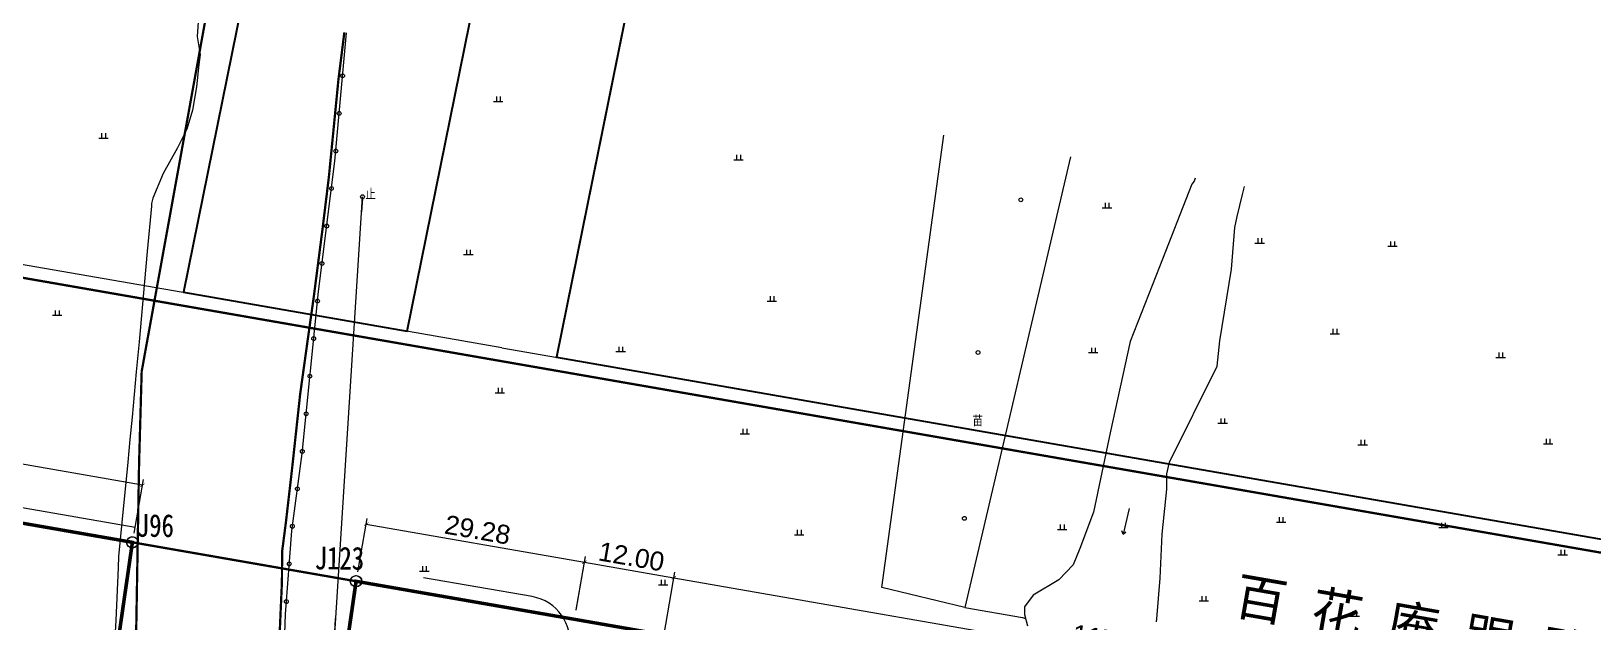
# Model space of a CAD drawing. Extents: x 274235 to 276654, y 142848 to 144425.
# Drawn here: x 275008.8 to 275215.2, y 143445.3 to 143523.5 of the extents above; entities that cross this region are included whole.
import ezdxf
from ezdxf.enums import TextEntityAlignment as Align

# ---------------------------------------------------------------- set-up
doc = ezdxf.new("R2010")
doc.units = 0
doc.header["$LTSCALE"] = 1.5
doc.header["$PDMODE"] = 1
doc.header["$PDSIZE"] = 0.2
doc.linetypes.add('X5', pattern=[3, 2, -1])
doc.layers.get('0').update_dxf_attribs({"linetype": 'CONTINUOUS', "lineweight": 0})
doc.layers.get('Defpoints').update_dxf_attribs({"linetype": 'CONTINUOUS'})
for name, color, linetype, lineweight in [('_ACM-A-ANNO-DIMS', 7, 'CONTINUOUS', 5), ('_ACM-A-SITE-OTLN', 3, 'CONTINUOUS', 25), ('_ACM-A-SITE-ROAD', 2, 'CONTINUOUS', 18), ('ACM-A-ANNO-TEXT', 7, 'CONTINUOUS', 18), ('GXYZ', 8, 'CONTINUOUS', 0), ('JZD', 1, 'CONTINUOUS', 0), ('JZP', 1, 'CONTINUOUS', 0), ('RD-红线', 7, 'CONTINUOUS', 13), ('SXSS', 8, 'CONTINUOUS', 0), ('ZBTZ', 8, 'CONTINUOUS', 0)]:
    doc.layers.add(name, color=color, linetype=linetype, lineweight=lineweight)
doc.layers.add('ASSIST', color=8, linetype='CONTINUOUS', lineweight=0, plot=False)
for name, color, linetype in [('EVA', 230, 'CONTINUOUS'), ('Legends', 7, 'CONTINUOUS'), ('YD-用地界线', 2, 'CONTINUOUS')]:
    doc.layers.add(name, color=color, linetype=linetype)
doc.layers.add('T2006年到2024年报批数据汇总', color=7, linetype='CONTINUOUS', lineweight=60, true_color=0x0070ff)
doc.styles.add('$1$微软雅黑', font='', dxfattribs={"height": 250})
doc.styles.add('_ACM-G-NOTES', font='arial.ttf', dxfattribs={"height": 2.5})
doc.styles.add('HZ', font='', dxfattribs={"width": 0.8})
doc.styles.add('宋体', font='')
doc.styles.add('管线性质说明', font='', dxfattribs={"width": 0.8, "height": 1.25})
doc.styles.get('$1$微软雅黑').set_extended_font_data('Microsoft YaHei')
doc.styles.get('HZ').set_extended_font_data('NSimSun')
doc.styles.get('宋体').set_extended_font_data('SimSun')
doc.styles.get('管线性质说明').set_extended_font_data('NSimSun')
doc.linetypes.add('10421', pattern='A,2,[150,AAA.SHX,S=1,R=0,X=0,Y=1],1e-11', length=2)
doc.linetypes.add('1161', pattern='A,0,[149,AAA.SHX,S=0.15,R=0,X=0,Y=0],-1.6', length=1.6)
doc.dimstyles.new('_ACM-DIM-A_m', dxfattribs={"dimscale": 0.5, "dimtxt": 2.5, "dimasz": 1, "dimexe": 1.5, "dimexo": 2.5, "dimgap": 1, "dimtad": 1, "dimzin": 1, "dimdsep": 46, "dimtxsty": '_ACM-G-NOTES', "dimblk": 'ARCHTICK', "dimcen": 2.5, "dimclrd": 256, "dimclre": 256, "dimclrt": 256, "dimazin": 0, "dimtfac": 1, "dimtmove": 0, "dimatfit": 3, "dimldrblk": 'DOTSMALL', "dimfxl": 1, "dimlwd": 18, "dimlwe": 18, "dimarcsym": 0})

# ---------------------------------------------------------------- blocks, each defined once
blk = doc.blocks.new('gc119')
for p, q in [((-1.25, 0), (1.25, 0)), ((-0.5, 1.3), (-0.5, 0)), ((0.5, 1.3), (0.5, 0))]:
    blk.add_line(p, q)
blk = doc.blocks.new('gc170')
at = {"linetype": 'Continuous'}
blk.add_circle((0, 0), 0.5, dxfattribs=at)
blk = doc.blocks.new('gc086')
for p, q in [((0, 0), (7, 0)), ((7, 0), (6.18, 0.57)), ((7, 0), (6.18, -0.57))]:
    blk.add_line(p, q)
blk = doc.blocks.new('gc013c')
at = {"linetype": 'Continuous'}
blk.add_line((0.5, 0), (4, 0), dxfattribs=at)
at = {"linetype": 'Continuous', "const_width": 0.15, "flags": 128}
blk.add_lwpolyline([(3.775, 0, 1), (3.925, 0, 1)], format="xyb", close=True, dxfattribs=at)
blk = doc.blocks.new('GC0000')
at = {"linetype": 'Continuous'}
blk.add_point((0, 0), dxfattribs=at)
blk = doc.blocks.new('ROAD-BLOCK')
at = {"layer": '_ACM-A-SITE-ROAD'}
blk.add_line((-159.01, 203.59), (-173.6, 203.59), dxfattribs=at)
for points in [[(-212.3, 201.59), (-252.14, 201.59, -0.028559), (-367.91, 208.21)], [(-212.3, 203.59), (-252.14, 203.59, -0.023021), (-345.36, 207.89, 0.441442), (-351.91, 201.91), (-351.91, 179.78)]]:
    blk.add_lwpolyline(points, format="xyb", dxfattribs=at)
blk.add_arc((-159.01, 197.59), 6, 0, 90, dxfattribs=at)
at = {"layer": 'EVA'}
blk.add_line((-182.29, 201.59), (110.58, 201.59), dxfattribs=at)
blk = doc.blocks.new('A$C58C25E19')
at = {"color": 1, "linetype": 'Continuous', "flags": 128}
for points in [[(-50.64, -155.46), (-29.63, 4.77), (-68.97, 11.09)], [(301.63, -48.52), (63.21, -10.17), (9.88, -1.59), (0, 0), (-20.74, -158.13), (-22.96, -204.83), (-20.14, -257.95), (37.49, -285.84), (83.31, -310.98)]]:
    blk.add_lwpolyline(points, dxfattribs=at)
at = {"layer": 'RD-红线'}
blk.add_line((62.28, 24.18), (313.08, -16.16), dxfattribs=at)
blk.add_line((62.28, 24.18), (313.08, -16.16), dxfattribs=at)
for points in [[(-47.34, 41.81), (-15.74, 36.73)], [(-47.34, 41.81), (-15.74, 36.73)], [(18.83, 31.17), (-15.74, 36.73)], [(18.83, 31.17), (-15.74, 36.73)], [(18.83, 31.17), (62.28, 24.18)], [(18.83, 31.17), (62.28, 24.18)]]:
    blk.add_lwpolyline(points, dxfattribs=at)
at = {"layer": 'YD-用地界线'}
blk.add_lwpolyline([(52.03, 265.07), (38.74, 266.84, -0.006805), (22.26, 269.26), (2.92, 176.91), (-23.32, 37.95), (-15.74, 36.73), (6.31, 33.19), (32.34, 171.05), (52.03, 265.07)], format="xyb", close=True, dxfattribs=at)
blk.add_lwpolyline([(71.91, 262.43), (51.96, 167.14), (26.06, 30.01)], dxfattribs=at)
blk.add_lwpolyline([(71.91, 262.43), (51.96, 167.14), (26.06, 30.01)], dxfattribs=at)
blk.add_lwpolyline([(71.91, 262.43), (51.96, 167.14), (26.06, 30.01)], dxfattribs=at)
blk.add_lwpolyline([(43.59, 122.81), (26.06, 30.01), (62.28, 24.18), (308.28, -15.39, -0.005648), (320.23, 42.22), (333.72, 104.47), (263.73, 119.63), (204.23, 103.08), (200.21, 117.53)], format="xyb", dxfattribs=at)
blk = doc.blocks.new('_ArchTick')
at = {"const_width": 0.15}
blk.add_lwpolyline([(-0.5, -0.5), (0.5, 0.5)], dxfattribs=at)
blk = doc.blocks.new('*D1748')
at = {"layer": '_ACM-A-ANNO-DIMS', "lineweight": 18}
for p, q in [((275080.83, 143446.88), (275082.07, 143453.95)), ((275081.94, 143453.21), (275093.76, 143451.15)), ((275091.97, 143440.87), (275093.89, 143451.89))]:
    blk.add_line(p, q, dxfattribs=at)
at = {"layer": 'Defpoints', "color": 0}
for p in [(275093.76, 143451.15), (275080.62, 143445.64), (275091.75, 143439.64)]:
    blk.add_point(p, dxfattribs=at)
at = {"layer": '_ACM-A-ANNO-DIMS', "lineweight": 18, "xscale": 0.5, "yscale": 0.5, "zscale": 0.5}
for p, rotation in [((275081.94, 143453.21), 170.1075691695914), ((275093.76, 143451.15), 350.1075691695913)]:
    blk.add_blockref('_ArchTick', p, dxfattribs=dict(at, rotation=rotation))
at = {"layer": '_ACM-A-ANNO-DIMS', "insert": (275088.15, 143453.93), "char_height": 2.5, "attachment_point": 5, "rotation": 350.1076, "style": '_ACM-G-NOTES'}
blk.add_mtext('12.00', dxfattribs=at)
blk = doc.blocks.new('_DotSmall')
at = {"color": 0, "linetype": 'ByBlock', "const_width": 0.5}
blk.add_lwpolyline([(-0.0625, 0, 1), (0.0625, 0, 1)], format="xyb", close=True, dxfattribs=at)
blk = doc.blocks.new('*D1749')
at = {"layer": '_ACM-A-ANNO-DIMS', "lineweight": 18}
for p, q in [((275091.97, 143440.87), (275093.89, 143451.89)), ((275093.76, 143451.15), (275209.04, 143431.05)), ((275207.25, 143420.78), (275209.17, 143431.79))]:
    blk.add_line(p, q, dxfattribs=at)
at = {"layer": 'Defpoints', "color": 0}
for p in [(275091.75, 143439.64), (275209.04, 143431.05), (275207.03, 143419.54)]:
    blk.add_point(p, dxfattribs=at)
at = {"layer": '_ACM-A-ANNO-DIMS', "lineweight": 18, "xscale": 0.5, "yscale": 0.5, "zscale": 0.5}
for p, rotation in [((275093.76, 143451.15), 170.1075691695914), ((275209.04, 143431.05), 350.1075691695913)]:
    blk.add_blockref('_ArchTick', p, dxfattribs=dict(at, rotation=rotation))
at = {"layer": '_ACM-A-ANNO-DIMS', "insert": (275151.7, 143442.85), "char_height": 2.5, "attachment_point": 5, "rotation": 350.1076, "style": '_ACM-G-NOTES'}
blk.add_mtext('117.02', dxfattribs=at)
blk = doc.blocks.new('*D1752')
at = {"layer": '_ACM-A-ANNO-DIMS', "lineweight": 18}
for p, q in [((274884.89, 143481.05), (274886.12, 143488.12)), ((275023.52, 143463.4), (274885.99, 143487.38)), ((275022.42, 143457.06), (275023.65, 143464.14))]:
    blk.add_line(p, q, dxfattribs=at)
at = {"layer": 'Defpoints', "color": 0}
for p in [(274885.99, 143487.38), (274884.67, 143479.82), (275022.2, 143455.83)]:
    blk.add_point(p, dxfattribs=at)
at = {"layer": '_ACM-A-ANNO-DIMS', "lineweight": 18, "xscale": 0.5, "yscale": 0.5, "zscale": 0.5}
for p, rotation in [((274885.99, 143487.38), 170.1075691695914), ((275023.52, 143463.4), 350.1075691695913)]:
    blk.add_blockref('_ArchTick', p, dxfattribs=dict(at, rotation=rotation))
at = {"layer": '_ACM-A-ANNO-DIMS', "insert": (274955.06, 143477.14), "char_height": 2.5, "attachment_point": 5, "rotation": 350.1076, "style": '_ACM-G-NOTES'}
blk.add_mtext('139.61', dxfattribs=at)
blk = doc.blocks.new('*D1706')
at = {"layer": '_ACM-A-ANNO-DIMS', "lineweight": 18, "transparency": 16777216}
for p, q in [((-239.3, 106.65), (-239.3, 113.83)), ((-210.02, 106.65), (-210.02, 113.83)), ((-239.3, 113.08), (-210.02, 113.08))]:
    blk.add_line(p, q, dxfattribs=at)
at = {"layer": 'Defpoints', "color": 0, "transparency": 16777216}
for p in [(-210.02, 113.08), (-239.3, 105.4), (-210.02, 105.4)]:
    blk.add_point(p, dxfattribs=at)
at = {"layer": '_ACM-A-ANNO-DIMS', "lineweight": 18, "transparency": 16777216, "xscale": 0.5, "yscale": 0.5, "zscale": 0.5, "rotation": 180}
blk.add_blockref('_ArchTick', (-239.3, 113.08), dxfattribs=at)
at = {"layer": '_ACM-A-ANNO-DIMS', "lineweight": 18, "transparency": 16777216, "xscale": 0.5, "yscale": 0.5, "zscale": 0.5}
blk.add_blockref('_ArchTick', (-210.02, 113.08), dxfattribs=at)
at = {"layer": '_ACM-A-ANNO-DIMS', "transparency": 16777216, "insert": (-224.66, 114.86), "char_height": 2.5, "attachment_point": 5, "style": '_ACM-G-NOTES'}
blk.add_mtext('29.28', dxfattribs=at)
blk = doc.blocks.new('DIM')
at = {"layer": '_ACM-A-ANNO-DIMS'}
dim = blk.add_aligned_dim(p1=(-239.3, 105.4), p2=(-210.018, 105.4), distance=7.683, dimstyle='_ACM-DIM-A_m', dxfattribs=at)
dim.commit()
dim.dimension.update_dxf_attribs({"geometry": '*D1706', "text_midpoint": (-224.659, 114.859)})

msp = doc.modelspace()

# ---------------------------------------------------------------- linework, layer by layer
at = {"color": 4, "linetype": 'Continuous', "const_width": 0.3, "flags": 128}
for points in [[(275004.616, 143491.378), (275028.581, 143487.199), (275058.141, 143482.044), (275070.633, 143479.865), (275113.981, 143472.306), (275360.198, 143429.367)], [(275004.639, 143491.378), (275028.607, 143487.198), (275058.172, 143482.042), (275070.667, 143479.863), (275114.021, 143472.302), (275360.28, 143429.357)], [(275352.65, 143398.206), (275114.801, 143439.685), (275061.599, 143448.963), (275051.741, 143450.682), (275022.18, 143455.838), (274982.936, 143462.682)], [(275352.732, 143398.19), (275114.842, 143439.676), (275061.631, 143448.956), (275051.771, 143450.675), (275022.205, 143455.831), (274982.954, 143462.676)]]:
    msp.add_lwpolyline(points, dxfattribs=at)
for points in [[(275026.085, 143246.205), (275028.927, 143292.866), (275051.741, 143450.682), (275022.18, 143455.838), (274999.063, 143295.928), (274996.054, 143246.517), (274997.373, 143213.568), (274997.445, 143213.54), (274999.701, 143212.657), (274999.873, 143212.363), (275000.73, 143212.019), (275000.735, 143212.017), (275000.759, 143212.006), (275000.767, 143212.003), (275000.784, 143211.996), (275013.177, 143206.716), (275013.171, 143206.719), (275013.174, 143206.717), (275022.111, 143202.544), (275027.949, 143199.651)], [(275026.111, 143246.163), (275028.953, 143292.832), (275051.771, 143450.675), (275022.205, 143455.831), (274999.084, 143295.895), (274996.075, 143246.475), (274997.395, 143213.52), (274997.466, 143213.493), (274999.723, 143212.609), (274999.895, 143212.315), (275000.752, 143211.971), (275000.757, 143211.969), (275000.781, 143211.959), (275000.789, 143211.955), (275000.805, 143211.948), (275013.201, 143206.668), (275013.195, 143206.67), (275013.198, 143206.669), (275022.136, 143202.495), (275027.976, 143199.601)]]:
    msp.add_lwpolyline(points, close=True, dxfattribs=at)
at = {"layer": 'ASSIST', "linetype": 'Continuous'}
msp.add_lwpolyline([(275017.937, 143198.766), (275027.099, 143241.789), (275028.935, 143250.563), (275029.29, 143255.027), (275030.168, 143273.699), (275029.785, 143282.102), (275029.331, 143286.415), (275029.421, 143301.096), (275030.344, 143316.077), (275035.608, 143361.485), (275037.461, 143389.062), (275038.794, 143399.381), (275039.928, 143408.873), (275039.931, 143414.96), (275041.946, 143432.408), (275042.417, 143446.335), (275043.25, 143457.375), (275044.62, 143467.588), (275046.778, 143489.017), (275048.952, 143506.279), (275050.487, 143523.263)], dxfattribs=at)
at = {"layer": 'ASSIST', "linetype": 'Continuous', "flags": 128}
msp.add_lwpolyline([(275038.516, 143350.386), (275048.925, 143443.742), (275052.606, 143501.572)], dxfattribs=at)
at = {"layer": 'JZD', "color": 1, "const_width": 0.45, "flags": 128}
msp.add_lwpolyline([(274982.935, 143462.681), (275022.179, 143455.837), (274999.062, 143295.928)], dxfattribs=at)
at = {"layer": 'JZD', "color": 240, "const_width": 0.45, "flags": 128}
for points in [[(274982.954, 143462.676), (275022.205, 143455.831), (274999.084, 143295.895)], [(275130.974, 143138.624), (275085.488, 143164.365), (275036.635, 143188.812), (275038.158, 143202.149), (275036.784, 143202.228), (275031.248, 143197.979), (275027.976, 143199.601), (275026.308, 143241.241), (275027.842, 143248.582), (275028.272, 143249.76), (275028.813, 143255.992), (275029.285, 143265.31), (275029.411, 143276.494), (275028.455, 143284.651), (275028.953, 143292.832), (275051.771, 143450.675), (275352.729, 143398.191)]]:
    msp.add_lwpolyline(points, dxfattribs=at)
at = {"layer": 'JZD', "const_width": 0.45, "flags": 128}
msp.add_lwpolyline([(275130.93, 143138.683), (275085.451, 143164.42), (275036.607, 143188.863), (275038.129, 143202.197), (275036.756, 143202.276), (275031.22, 143198.028), (275027.949, 143199.65), (275026.281, 143241.283), (275027.815, 143248.623), (275028.246, 143249.801), (275028.786, 143256.032), (275029.258, 143265.348), (275029.384, 143276.53), (275028.428, 143284.685), (275028.926, 143292.865), (275051.74, 143450.682), (275352.648, 143398.206)], dxfattribs=at)
at = {"layer": 'JZP', "linetype": 'Continuous'}
for centre in [(275022.179, 143455.837), (275022.205, 143455.831), (275051.74, 143450.682), (275051.771, 143450.675)]:
    msp.add_circle(centre, 0.75, dxfattribs=at)
at = {"layer": 'SXSS', "linetype": '10421'}
for points in [[(275030.996, 143526.605), (275030.764, 143522.773), (275031.146, 143520.393), (275030.992, 143519.084), (275030.65, 143516.102), (275030.12, 143513.042), (275029.391, 143510.527), (275028.137, 143508.054), (275026.241, 143504.644), (275024.91, 143501.39), (275024.735, 143500.676), (275024.699, 143500.316), (275024.143, 143494.338), (275023.802, 143490.35), (275023.082, 143482.377), (275022.708, 143478.392), (275022.427, 143475.403), (275022.146, 143472.414), (275021.861, 143469.426), (275021.571, 143466.438), (275020.792, 143458.471), (275020.349, 143453.941), (275020.287, 143452.49), (275019.985, 143445.492), (275019.665, 143439.574)], [(275041.486, 143438.621), (275042.014, 143450.602), (275042.036, 143454.6), (275042.548, 143458.564), (275043.347, 143465.516), (275044.423, 143475.455), (275045.388, 143482.386), (275046.222, 143488.326), (275047.372, 143497.249), (275048.219, 143504.195), (275049.487, 143517.129), (275050.26, 143523.302)], [(275162.637, 143504.034), (275162.542, 143503.629), (275162.224, 143503.227), (275157.957, 143492.309), (275154.06, 143482.417), (275151.398, 143470.335), (275149.196, 143459.821), (275147.426, 143455.02), (275146.542, 143452.872), (275144.646, 143450.85), (275141.234, 143448.829), (275140.096, 143447.313), (275140.096, 143446.302), (275140.475, 143444.786)], [(275157.537, 143445.291), (275157.575, 143445.723), (275158.042, 143451.103), (275158.295, 143456.915), (275158.927, 143462.853), (275158.895, 143464.897), (275159.264, 143466.445), (275165.542, 143479.149), (275165.901, 143482.515), (275167.456, 143492.005), (275167.896, 143497.515), (275168.22, 143498.953), (275168.922, 143501.87), (275169.19, 143502.91)]]:
    msp.add_lwpolyline(points, dxfattribs=at)
at = {"layer": 'T2006年到2024年报批数据汇总', "color": 6, "linetype": 'X5', "lineweight": -2, "const_width": 0.3}
for points in [[(275032.097, 143526.416), (275023.417, 143478.459), (275023.074, 143466.333), (275023.029, 143463.699), (275022.719, 143445.722), (275022.402, 143427.397), (275009.362, 143274.179), (275003.352, 143217.723)], [(275041.427, 143438.628), (275041.955, 143450.605), (275041.977, 143454.605), (275042.489, 143458.573), (275043.288, 143465.524), (275044.364, 143475.463), (275045.329, 143482.395), (275046.164, 143488.335), (275047.313, 143497.258), (275048.16, 143504.203), (275049.428, 143517.137), (275050.202, 143523.312)]]:
    msp.add_lwpolyline(points, dxfattribs=at)
at = {"layer": 'ZBTZ', "linetype": '1161'}
for points in [[(275146.199, 143506.852), (275132.233, 143447.194), (275121.256, 143449.869), (275121.256, 143449.869), (275129.436, 143509.727)], [(275132.233, 143447.194), (275139.822, 143445.869), (275140.212, 143445.731)]]:
    msp.add_lwpolyline(points, dxfattribs=at)

# ---------------------------------------------------------------- block references
at = {"rotation": 359.2452370376578}
msp.add_blockref('A$C58C25E19', (275051.771, 143450.675), dxfattribs=at)
at = {"layer": '_ACM-A-SITE-OTLN', "rotation": 350.10756917272}
msp.add_blockref('DIM', (275269.406, 143305.731), dxfattribs=at)
at = {"layer": 'GXYZ', "linetype": 'Continuous', "xscale": 0.5, "yscale": 0.5}
msp.add_blockref('gc170', (275052.606, 143501.572), dxfattribs=at)
at = {"layer": 'GXYZ', "linetype": 'Continuous', "xscale": 0.4999999996678902, "yscale": 0.5}
for p, rotation in [((275052.606, 143501.572), 266.3587139934602), ((275048.925, 143443.742), 86.35871399346027)]:
    msp.add_blockref('gc013c', p, dxfattribs=dict(at, rotation=rotation))
at = {"layer": 'JZD', "linetype": 'Continuous'}
for p in [(275022.179, 143455.837), (275022.179, 143455.837), (275051.74, 143450.682), (275051.74, 143450.682)]:
    msp.add_blockref('GC0000', p, dxfattribs=at)
at = {"layer": 'Legends', "rotation": 350.1075691126429}
msp.add_blockref('ROAD-BLOCK', (275196.715, 143220.762), dxfattribs=at)
at = {"layer": 'SXSS', "linetype": 'Continuous', "xscale": 0.4999999991599456, "yscale": 0.5, "zscale": 0.5, "rotation": 257.1444440210232}
msp.add_blockref('gc086', (275153.918, 143460.318), dxfattribs=at)
at = {"layer": 'ZBTZ', "linetype": 'Continuous', "xscale": 0.5, "yscale": 0.5}
for name, p in [('gc170', (275049.974, 143517.579)), ('gc119', (275070.542, 143514.165)), ('gc170', (275049.523, 143512.599)), ('gc119', (275018.364, 143509.313)), ('gc170', (275049.073, 143507.619)), ('gc119', (275102.295, 143506.459)), ('gc170', (275048.495, 143502.653)), ('gc170', (275139.61, 143501.16)), ('gc119', (275150.993, 143500.094)), ('gc170', (275047.871, 143497.693)), ('gc119', (275171.183, 143495.421)), ('gc119', (275066.593, 143493.909)), ('gc119', (275188.741, 143495.013)), ('gc170', (275047.246, 143492.732)), ('gc170', (275046.653, 143487.767)), ('gc119', (275106.713, 143487.757)), ('gc119', (275012.253, 143485.879)), ('gc119', (275181.121, 143483.415)), ('gc170', (275046.151, 143482.793)), ('gc119', (275086.729, 143481.068)), ('gc170', (275133.953, 143480.951)), ('gc119', (275149.181, 143480.934)), ('gc119', (275203.035, 143480.288)), ('gc170', (275045.65, 143477.818)), ('gc119', (275070.761, 143475.632)), ('gc170', (275045.149, 143472.843)), ('gc119', (275166.286, 143471.587)), ('gc119', (275103.13, 143470.186)), ('gc119', (275184.796, 143468.732)), ('gc119', (275209.296, 143468.867)), ('gc170', (275044.648, 143467.868)), ('gc170', (275043.992, 143462.911)), ('gc170', (275132.148, 143459.005)), ('gc119', (275174.009, 143458.523)), ('gc170', (275043.328, 143457.956)), ('gc119', (275110.31, 143456.827)), ('gc119', (275145.083, 143457.536)), ('gc119', (275195.468, 143457.779)), ('gc119', (275211.231, 143454.174)), ('gc170', (275042.918, 143452.974)), ('gc119', (275060.774, 143452.009)), ('gc119', (275092.33, 143450.215)), ('gc119', (275163.805, 143448.073)), ('gc170', (275042.541, 143447.988)), ('gc119', (275183.729, 143446.074))]:
    msp.add_blockref(name, p, dxfattribs=at)

# ---------------------------------------------------------------- texts
at = {"layer": 'ACM-A-ANNO-TEXT', "insert": (275168.433, 143451.35), "char_height": 5, "attachment_point": 1, "rotation": 350.10757, "style": '$1$微软雅黑'}
msp.add_mtext_dynamic_manual_height_columns('百  花  庵  跟  路（ 规  划  公  园  路 ）', width=169.18584, gutter_width=15.556, heights=[0], dxfattribs=at)
at = {"layer": 'GXYZ', "linetype": 'Continuous', "style": '管线性质说明', "width": 0.8}
msp.add_text('止', height=1.25, dxfattribs=at).set_placement((275053.665, 143502.021), align=Align.MIDDLE)
at = {"layer": 'JZP', "linetype": 'Continuous', "style": 'HZ', "width": 0.8}
for s, p in [('J96', (275025.214, 143458.037)), ('J123', (275049.54, 143453.717))]:
    msp.add_text(s, height=3, dxfattribs=at).set_placement(p, align=Align.MIDDLE)
for s, p in [('J96', (275025.241, 143458.032)), ('J123', (275049.57, 143453.711))]:
    msp.add_text(s, height=3, rotation=359.24524, dxfattribs=at).set_placement(p, align=Align.MIDDLE)
at = {"layer": 'ZBTZ', "linetype": 'Continuous', "style": '宋体', "width": 0.8}
msp.add_text('苗', height=1.25, dxfattribs=at).set_placement((275133.915, 143471.989), align=Align.MIDDLE)

# ---------------------------------------------------------------- dimensions: what is measured, and where the dimension line sits
at = {"layer": '_ACM-A-ANNO-DIMS'}
dim = msp.add_linear_dim(base=(274885.993, 143487.385), p1=(275022.205, 143455.831), p2=(274884.673, 143479.816), angle=350.10757, dimstyle='_ACM-DIM-A_m', dxfattribs=at)
dim.commit()
dim.dimension.update_dxf_attribs({"geometry": '*D1752', "text_midpoint": (274955.064, 143477.143)})
for base, p1, p2, picture, middle in [((275093.76, 143451.152), (275080.618, 143445.644), (275091.753, 143439.642), '*D1748', (275088.154, 143453.932)), ((275209.038, 143431.048), (275091.753, 143439.642), (275207.032, 143419.544), '*D1749', (275151.704, 143442.85))]:
    dim = msp.add_linear_dim(base=base, p1=p1, p2=p2, angle=170.10757, dimstyle='_ACM-DIM-A_m', override={"dimtmove": 1}, dxfattribs=at)
    dim.commit()
    dim.dimension.update_dxf_attribs({"geometry": picture, "text_midpoint": middle})

doc.saveas('drawing.dxf')
